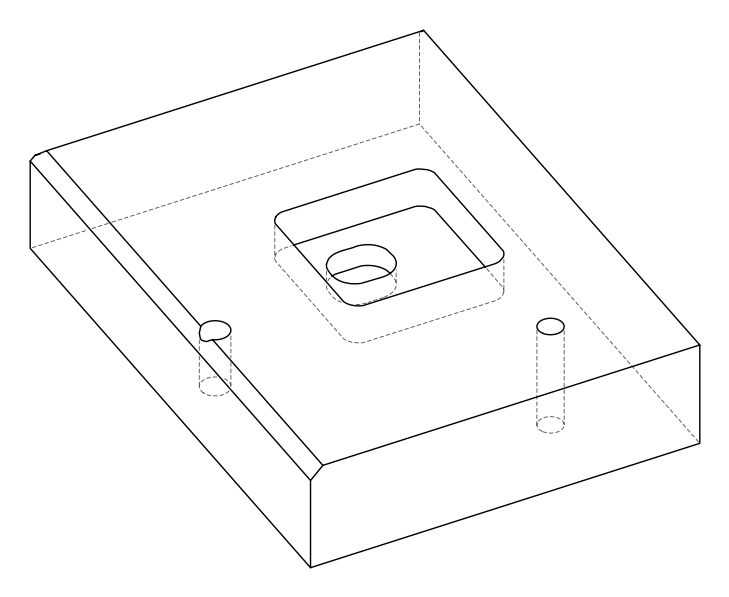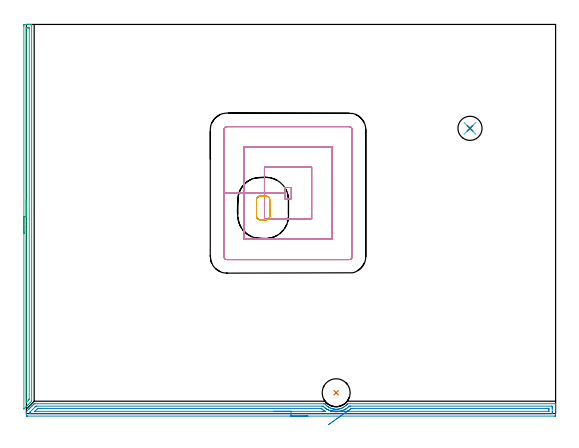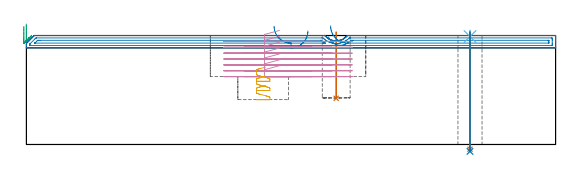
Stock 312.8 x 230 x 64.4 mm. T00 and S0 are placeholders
(PLAN: 8 operations, 6 tool changes, 23.7 min)
(1 INDEXABLE_INSERT_DRILL_BLIND_HOLE_FROM_SOLID | STEP1POCKET | NXT0302_004 | 0.16 min | 7881 mm3)
(2 AREA_MILL | FG_CHAMFER_SURFACE | UGT0205_001 | 7.73 min | 8298 mm3)
(3 AREA_MILL_1 | FG_CHAMFER_SURFACE_1 | UGT0205_001 | 3.78 min | 2373 mm3)
(4 MILL_RECTANGULAR_POCKET | POCKET_RECTANGULAR_STRAIGHT | UGT0201_008 | Follow Part, ap 4, ae 75% | 10.77 min | 209248 mm3)
(5 MILL_RECTANGULAR_POCKET_1 | POCKET_RECTANGULAR_STRAIGHT_1 | UGT0201_105 | Follow Part, ap 5.5, ae 75% | 0.64 min | 12580 mm3)
(6 SPOT_DRILL | STEP1HOLE | NXT0321_9005460120000 | 0.03 min | 18 mm3)
(7 DRILL_THROUGH_HOLE_INTO_CENTER | STEP1HOLE | NXT0301_042 | 0.28 min | 2525 mm3)
(8 DRILL_TO_ENLARGE_THROUGH_HOLE | STEP1HOLE | NXT0301_105 | 0.28 min | 7725 mm3)
(TOOL NXT0302_004 | Index. Insert Drill 16.5mm [880-D1650L20-05] | D16.5 PA176 FL83 Z2)
(TOOL UGT0205_001 | Chamfer Mill 20 x 3 x 45 deg. | D20 FL50 Z2)
(TOOL UGT0201_008 | End Mill 16 mm | D16 FL32 Z4)
(TOOL UGT0201_105 | End Mill 22 mm | D22 FL25 Z2)
(TOOL NXT0321_9005460120000 | NC Spot Drill, 142deg, 12mm, Carbide, Uncoated | D12 PA142 FL30 Z2)
(TOOL NXT0301_042 | Carbide Drill 7.1mm [860.1-0710-057A1-MM 2214] | D7.1 PA140 FL85 Z2)
(TOOL NXT0301_105 | Carbide Drill 14.25mm [860.1-1425-071A1-MM 2214] | D14.25 PA140 FL83 Z2)
(OP 1 INDEXABLE_INSERT_DRILL_BLIND_HOLE_FROM_SOLID)
G17 G21 G94 G90
T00 M6
G54
G17 G0 G90 X183.1 Y12.3 S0 M3
G43 Z74.4 H1
G94 G81 G98 Z27.3 F250. R66.4
G80
M5
M2
(OP 2 AREA_MILL)
G17 G21 G94 G90
T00 M6
G54
G17 G0 G90 X166.4 Y-1.5 S1061 M3
G43 Z74.4 H0
Z67.1
G94 G1 X166.362 Z66.228 F250.
X166.248 Z65.364
X166.059 Z64.512
X165.797 Z63.68
X165.463 Z62.874
X165.06 Z62.1
X164.592 Z61.364
X164.06 Z60.672
X163.471 Z60.029
X162.828 Z59.44
X162.136 Z58.908
X161.4 Z58.44
X160.626 Z58.037
X159.82 Z57.703
X158.988 Z57.441
X158.136 Z57.252
X157.272 Z57.138
X156.4 Z57.1
X0.61
X0.435 Y-1.498 Z57.102
X0.002 Y-1.491 Z57.105
X0. Y-1.283 Z57.314
Y-0.07 Z58.525
X0.001 Y0.938 Z59.537
X0.01 Y1.205 Z59.803
X0.064 Y1.262 Z59.86
X0.164 Y1.364 Z59.962
X1.179 Y2.379 Z60.979
X1.393 Y2.594 Z61.192
X1.503 Y2.705 Z61.301
X1.837 Y3.037 Z61.637
X2.058 Y3.258 Z61.858
X2.281 Y3.482 Z62.08
X2.396 Y3.597 Z62.194
X2.744 Y3.944 Z62.544
X2.936 Y4.137 Z62.736
X3.169 Y4.37 Z62.968
X3.288 Y4.49 Z63.086
X3.652 Y4.852 Z63.452
X3.815 Y5.015 Z63.615
X4.519 Y5.719 Z64.316
X4.605 Y5.798 Z64.386
X5.074 Y5.8 Z64.4
X175.595
X176.476 Y5.793 Z64.393
X176.488 Y5.782 Z64.382
X176.554 Y5.702 Z64.299
X176.646 Y5.587 Z64.185
X176.824 Y5.378 Z63.978
X176.934 Y5.258 Z63.858
X177.195 Y4.973 Z63.573
X177.368 Y4.803 Z63.402
X177.785 Y4.438 Z63.037
X178.217 Y4.091 Z62.691
X178.26 Y4.06 Z62.66
X178.702 Y3.773 Z62.372
X178.925 Y3.642 Z62.241
X179.152 Y3.509 Z62.107
X179.761 Y3.206 Z61.803
X179.805 Y3.186 Z61.785
X179.897 Y3.146 Z61.745
X180.059 Y3.084 Z61.679
X180.301 Y2.998 Z61.595
X180.489 Y2.932 Z61.529
X180.937 Y2.796 Z61.394
X181.382 Y2.688 Z61.287
X181.716 Y2.626 Z61.225
X181.829 Y2.606 Z61.203
X181.844 Y2.604 Z61.201
X182.224 Y2.555 Z61.153
X182.275 Y2.549 Z61.146
X182.291 Y2.548 Z61.144
X182.737 Y2.517 Z61.107
X183.004 Y2.506 Z61.1
X183.056 Y2.504 Z61.099
X183.087 Y2.505 Z61.1
X183.391 Y2.511 Z61.107
X183.614 Y2.523 Z61.117
X183.63 Y2.525 Z61.119
X184.06 Y2.565 Z61.163
X184.506 Y2.629 Z61.227
X184.523 Y2.633 Z61.23
X184.953 Y2.719 Z61.317
X185.398 Y2.834 Z61.431
X185.697 Y2.929 Z61.527
X185.846 Y2.978 Z61.573
X185.862 Y2.984 Z61.579
X186.308 Y3.149 Z61.747
X186.449 Y3.21 Z61.808
X186.819 Y3.388 Z61.987
X187.183 Y3.581 Z62.18
X187.587 Y3.828 Z62.427
X187.983 Y4.092 Z62.69
X188.075 Y4.159 Z62.758
X188.528 Y4.536 Z63.135
X188.967 Y4.93 Z63.53
X189.009 Y4.973 Z63.573
X189.265 Y5.258 Z63.857
X189.407 Y5.415 Z64.014
X189.599 Y5.642 Z64.242
X189.647 Y5.702 Z64.301
X189.694 Y5.759 Z64.354
X189.731 Y5.798 Z64.385
X189.879 Y5.8 Z64.4
X312.636
X312.79 Y5.797 Z64.388
X312.793 Y5.766 Z64.357
X312.8 Y5.402 Z64.002
Y5.021 Z63.62
Y4.37 Z62.965
Y3.156 Z61.753
Y2.594 Z61.188
Y-0.677 Z57.92
X312.798 Y-0.958 Z57.639
X312.792 Y-1.491 Z57.106
X312.729 Y-1.494 Z57.103
X312.19 Y-1.5 Z57.1
X156.4
Y-0.086 Z58.514
X2.396 Y-0.085 Z58.515
X2.01 Y-0.07 Z58.53
X2.003 Y0.321 Z58.921
X2.005 Y0.571 Z59.171
X2.01 Y0.694 Z59.294
X2.015 Y0.753 Z59.353
X2.075 Y0.818 Z59.418
X2.232 Y0.981 Z59.581
X2.396 Y1.146 Z59.746
X5.074 Y3.824 Z62.424
X5.35 Y4.095 Z62.695
X5.632 Y4.37 Z62.97
X5.952 Y4.385 Z62.985
X5.967
X174.702
X175.353 Y4.37 Z62.97
X175.595 Y4.134 Z62.734
X175.935 Y3.817 Z62.417
X176.324 Y3.482 Z62.082
X176.488 Y3.349 Z61.949
X177.036 Y2.936 Z61.536
X177.38 Y2.713 Z61.313
X177.426 Y2.685 Z61.285
X177.583 Y2.594 Z61.194
X178.026 Y2.348 Z60.948
X178.273 Y2.222 Z60.822
X178.533 Y2.095 Z60.695
X178.979 Y1.892 Z60.492
X179.166 Y1.821 Z60.421
X179.491 Y1.706 Z60.306
X180.059 Y1.53 Z60.13
X180.306 Y1.46 Z60.06
X180.951 Y1.313 Z59.913
X181.435 Y1.225 Z59.825
X181.844 Y1.172 Z59.772
X182.012 Y1.152 Z59.752
X182.591 Y1.108 Z59.708
X182.737 Y1.102 Z59.702
X183.048 Y1.094 Z59.694
X183.347 Y1.1 Z59.7
X183.63 Y1.11 Z59.71
X184.184 Y1.155 Z59.755
X184.523 Y1.194 Z59.794
X184.971 Y1.26 Z59.86
X185.415 Y1.348 Z59.948
X185.708 Y1.415 Z60.015
X186.308 Y1.577 Z60.177
X186.408 Y1.607 Z60.207
X186.717 Y1.706 Z60.306
X187.125 Y1.857 Z60.457
X187.201 Y1.887 Z60.487
X187.692 Y2.105 Z60.705
X188.094 Y2.305 Z60.905
X188.283 Y2.405 Z61.005
X188.618 Y2.594 Z61.194
X188.846 Y2.733 Z61.333
X188.986 Y2.822 Z61.422
X189.381 Y3.09 Z61.69
X189.879 Y3.476 Z62.076
X189.886 Y3.482 Z62.082
X190.352 Y3.899 Z62.499
X190.772 Y4.3 Z62.9
X190.808 Y4.334 Z62.934
X190.848 Y4.37 Z62.97
X191.649 Y4.385 Z62.985
X191.665 Y4.386 Z62.986
X310.404 Y4.385 Z62.985
X310.79 Y4.37 Z62.97
X310.797 Y3.979 Z62.579
X310.799 Y3.482 Z62.082
X310.8 Y3.089 Z61.689
Y1.313 Z59.913
X310.799 Y0.818 Z59.418
X310.798 Y0.427 Z59.027
X310.79 Y-0.07 Z58.53
X310.42 Y-0.085 Z58.515
X310.404
X156.4 Y-0.086 Z58.514
Y1.328 Z59.928
X5.113 Y1.329 Z59.929
X5.074 Y1.33 Z59.93
X5.059 Y1.332 Z59.932
X5.049 Y1.334 Z59.934
X5.052 Y1.344 Z59.944
X5.06 Y1.357 Z59.957
X5.074 Y1.374 Z59.974
X6.295 Y2.594 Z61.194
X6.58 Y2.872 Z61.472
X6.675 Y2.964 Z61.564
X6.859 Y2.966 Z61.566
X7.374 Y2.97 Z61.57
X7.752 Y2.971 Z61.571
X8.265 Y2.972 Z61.572
X174.066 Y2.971 Z61.571
X174.194 Y2.97 Z61.57
X174.258 Y2.967 Z61.567
X174.287 Y2.965 Z61.565
X174.363 Y2.931 Z61.531
X174.702 Y2.641 Z61.241
X174.76 Y2.594 Z61.194
X175.595 Y1.964 Z60.564
X175.986 Y1.706 Z60.306
X176.488 Y1.396 Z59.996
X176.572 Y1.343 Z59.943
X176.543 Y1.335 Z59.935
X176.488 Y1.334 Z59.934
X175.973 Y1.33 Z59.93
X175.595 Y1.329 Z59.929
X175.082 Y1.328 Z59.928
X156.4
X155.528 Z59.966
X154.664 Z60.08
X153.812 Z60.269
X152.98 Z60.532
X152.174 Z60.865
X151.4 Z61.268
X150.664 Z61.737
X149.972 Z62.268
X149.329 Z62.857
X148.74 Z63.501
X148.208 Z64.193
X147.74 Z64.928
X147.337 Z65.702
X147.003 Z66.508
X146.741 Z67.34
X146.552 Z68.192
X146.438 Z69.057
X146.4 Z69.928
G0 X178.521 Y-6.588 Z63.571
G1 X178.904 Y-6.316 Z62.836
X179.338 Y-6.007 Z62.145
X179.819 Y-5.665 Z61.503
X180.344 Y-5.291 Z60.914
X180.909 Y-4.889 Z60.385
X181.509 Y-4.462 Z59.917
X182.14 Y-4.013 Z59.516
X182.797 Y-3.546 Z59.183
X183.475 Y-3.063 Z58.922
X184.17 Y-2.569 Z58.735
X184.874 Y-2.068 Z58.623
X185.585 Y-1.562 Z58.586
X186.295 Y-1.057 Z58.626
X186.999 Y-0.556 Z58.741
X187.693 Y-0.062 Z58.932
X188.371 Y0.42 Z59.196
X189.027 Y0.887 Z59.531
X189.657 Y1.335 Z59.935
X189.796 Y1.434 Z60.034
X189.879 Y1.489 Z60.089
X190.013 Y1.573 Z60.173
X190.223 Y1.706 Z60.306
X190.553 Y1.924 Z60.524
X190.772 Y2.073 Z60.673
X191.066 Y2.302 Z60.902
X191.435 Y2.594 Z61.194
X191.813 Y2.909 Z61.509
X191.867 Y2.953 Z61.553
X191.923 Y2.965 Z61.565
X192.181 Y2.968 Z61.568
X192.558 Y2.97 Z61.57
X193.071 Y2.971 Z61.571
X308.24
X308.619 Y2.969 Z61.569
X308.745 Y2.967 Z61.567
X308.782 Y2.965 Z61.565
X308.79 Y2.894 Z61.494
X308.795 Y2.774 Z61.374
X308.799 Y2.594 Z61.194
X308.8 Y2.414 Z61.014
Y1.706 Z60.306
X308.799 Y1.527 Z60.127
X308.791 Y1.347 Z59.947
X308.788 Y1.334 Z59.934
X308.783 Y1.332 Z59.932
X308.761 Y1.33 Z59.93
X308.714 Y1.329 Z59.929
X308.619 Y1.328 Z59.928
X190.259 Y1.329 Z59.929
X190.002 Y1.33 Z59.93
X189.879 Y1.331 Z59.931
X189.657 Y1.335 Z59.935
X188.786 Y1.351 Z59.989
X187.924 Y1.367 Z60.119
X187.076 Y1.382 Z60.323
X186.249 Y1.397 Z60.6
X185.449 Y1.412 Z60.949
X184.683 Y1.426 Z61.366
X183.956 Y1.439 Z61.848
X183.274 Y1.452 Z62.392
X182.641 Y1.463 Z62.993
X182.064 Y1.474 Z63.646
X181.546 Y1.483 Z64.348
X181.091 Y1.492 Z65.092
X180.702 Y1.499 Z65.873
X180.383 Y1.504 Z66.685
X180.136 Y1.509 Z67.522
X179.963 Y1.512 Z68.377
X179.865 Y1.514 Z69.244
X179.843 Z70.116
G0 Z74.4
M5
M2
(OP 3 AREA_MILL_1)
G17 G21 G94 G90
T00 M6
G54
G17 G0 G90 X-1.5 Y106.35 S1061 M3
G43 Z74.4 H0
Z69.8
G94 G1 Y106.388 Z68.928 F250.
Y106.502 Z68.063
Y106.691 Z67.212
Y106.953 Z66.38
Y107.287 Z65.574
Y107.69 Z64.8
Y108.158 Z64.064
Y108.69 Z63.372
Y109.279 Z62.729
Y109.922 Z62.14
Y110.614 Z61.608
Y111.35 Z61.14
Y112.124 Z60.737
Y112.93 Z60.403
Y113.762 Z60.141
Y114.614 Z59.952
Y115.478 Z59.838
Y116.35 Z59.8
Y229.017
X-1.499 Y229.38 Z59.801
X-1.494 Y229.904 Z59.803
X-1.491 Y229.992 Z59.805
X-0.974 Y230. Z60.322
X-0.702 Z60.593
X-0.087 Z61.208
X0.455 Z61.752
X0.8 Z62.096
X1.342 Z62.639
X1.687 Z62.982
X2.376 Z63.675
X2.691 Z63.991
X3.069 Y229.993 Z64.36
X3.097 Y229.99 Z64.388
X3.1 Y229.826 Z64.4
Y7.788
X3.102 Y7.305 Z64.38
X3.031 Y7.23 Z64.328
X2.154 Y6.354 Z63.454
X1.803 Y6.001 Z63.099
X1.24 Y5.44 Z62.54
X0.909 Y5.107 Z62.205
X0.326 Y4.526 Z61.625
X-0.382 Y3.817 Z60.917
X-1.326 Y2.874 Z59.972
X-1.417 Y2.785 Z59.881
X-1.491 Y2.715 Z59.806
X-1.498 Y2.833 Z59.802
X-1.499 Y2.874 Z59.801
X-1.5 Y116.35 Z59.8
X-0.086 Z61.214
X-0.085 Y227.816 Z61.215
X-0.084 Y227.927 Z61.216
X-0.081 Y227.981 Z61.219
X-0.08 Y227.988 Z61.22
X-0.062 Y227.992 Z61.238
X-0.009 Y227.995 Z61.291
X0.396 Y228. Z61.696
X0.8 Z62.1
X1.283 Z62.583
X1.544 Y227.997 Z62.844
X1.653 Y227.993 Z62.953
X1.672 Y227.991 Z62.972
X1.679 Y227.979 Z62.979
X1.682 Y227.927 Z62.982
X1.684 Y227.816 Z62.984
X1.686 Y227.594 Z62.986
Y8.683
X1.681 Y8.459 Z62.981
X1.679 Y8.352 Z62.979
X1.615 Y8.277 Z62.915
X1.411 Y8.066 Z62.711
X1.138 Y7.788 Z62.438
X0.078 Y6.728 Z61.378
X-0.024 Y6.629 Z61.276
X-0.054 Y6.601 Z61.246
X-0.078 Y6.582 Z61.222
X-0.081 Y6.673 Z61.219
X-0.086 Y6.893 Z61.214
Y116.35
Y117.222 Z61.252
Y118.086 Z61.366
Y118.938 Z61.555
Y119.77 Z61.817
Y120.576 Z62.151
Y121.35 Z62.554
Y122.086 Z63.023
Y122.778 Z63.554
Y123.421 Z64.143
Y124.01 Z64.786
Y124.542 Z65.478
Y125.01 Z66.214
Y125.413 Z66.988
Y125.747 Z67.794
Y126.009 Z68.626
Y126.198 Z69.478
Y126.312 Z70.343
Y126.35 Z71.214
G0 Z74.4
M5
M2
(OP 4 MILL_RECTANGULAR_POCKET)
G17 G21 G94 G90
T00 M6
G54
G17 G0 G90 X149.552 Y145.6 S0 M3
G43 Z74.4 H0
Z67.4
G94 G1 X140.7 Z65.028 F250.
Y130.3 Z60.929
X152.7
Y127. F500.
X156.6
Y133.6
X152.7
Y130.3
X140.7
Y115.
X168.6
Y145.6
X140.7
Y130.3
X128.7
Y103.
X180.6
Y157.6
X128.7
Y130.3
X116.7
Y92.9
G3 X118.6 Y91. R1.9
G1 X190.7
G3 X192.6 Y92.9 R1.9
G1 Y167.7
G3 X190.7 Y169.6 R1.9
G1 X118.6
G3 X116.7 Y167.7 R1.9
G1 Y130.3
Y129.3
G0 X149.552 Y145.6 Z63.929
G1 X140.7 Z61.557 F250.
Y130.3 Z57.457
X152.7
Y127. F500.
X156.6
Y133.6
X152.7
Y130.3
X140.7
Y115.
X168.6
Y145.6
X140.7
Y130.3
X128.7
Y103.
X180.6
Y157.6
X128.7
Y130.3
X116.7
Y92.9
G3 X118.6 Y91. R1.9
G1 X190.7
G3 X192.6 Y92.9 R1.9
G1 Y167.7
G3 X190.7 Y169.6 R1.9
G1 X118.6
G3 X116.7 Y167.7 R1.9
G1 Y130.3
Y129.3
G0 X149.552 Y145.6 Z60.457
G1 X140.7 Z58.085 F250.
Y130.3 Z53.986
X152.7
Y127. F500.
X156.6
Y133.6
X152.7
Y130.3
X140.7
Y115.
X168.6
Y145.6
X140.7
Y130.3
X128.7
Y103.
X180.6
Y157.6
X128.7
Y130.3
X116.7
Y92.9
G3 X118.6 Y91. R1.9
G1 X190.7
G3 X192.6 Y92.9 R1.9
G1 Y167.7
G3 X190.7 Y169.6 R1.9
G1 X118.6
G3 X116.7 Y167.7 R1.9
G1 Y130.3
Y129.3
G0 X149.552 Y145.6 Z56.986
G1 X140.7 Z54.614 F250.
Y130.3 Z50.514
X152.7
Y127. F500.
X156.6
Y133.6
X152.7
Y130.3
X140.7
Y115.
X168.6
Y145.6
X140.7
Y130.3
X128.7
Y103.
X180.6
Y157.6
X128.7
Y130.3
X116.7
Y92.9
G3 X118.6 Y91. R1.9
G1 X190.7
G3 X192.6 Y92.9 R1.9
G1 Y167.7
G3 X190.7 Y169.6 R1.9
G1 X118.6
G3 X116.7 Y167.7 R1.9
G1 Y130.3
Y129.3
G0 X149.552 Y145.6 Z53.514
G1 X140.7 Z51.142 F250.
Y130.3 Z47.043
X152.7
Y127. F500.
X156.6
Y133.6
X152.7
Y130.3
X140.7
Y115.
X168.6
Y145.6
X140.7
Y130.3
X128.7
Y103.
X180.6
Y157.6
X128.7
Y130.3
X116.7
Y92.9
G3 X118.6 Y91. R1.9
G1 X190.7
G3 X192.6 Y92.9 R1.9
G1 Y167.7
G3 X190.7 Y169.6 R1.9
G1 X118.6
G3 X116.7 Y167.7 R1.9
G1 Y130.3
Y129.3
G0 X149.552 Y145.6 Z50.043
G1 X140.7 Z47.671 F250.
Y130.3 Z43.571
X152.7
Y127. F500.
X156.6
Y133.6
X152.7
Y130.3
X140.7
Y115.
X168.6
Y145.6
X140.7
Y130.3
X128.7
Y103.
X180.6
Y157.6
X128.7
Y130.3
X116.7
Y92.9
G3 X118.6 Y91. R1.9
G1 X190.7
G3 X192.6 Y92.9 R1.9
G1 Y167.7
G3 X190.7 Y169.6 R1.9
G1 X118.6
G3 X116.7 Y167.7 R1.9
G1 Y130.3
Y129.3
G0 X149.552 Y145.6 Z46.571
G1 X140.7 Z44.2 F250.
Y130.3 Z40.1
X152.7
Y127. F500.
X156.6
Y133.6
X152.7
Y130.3
X140.7
Y115.
X168.6
Y145.6
X140.7
Y130.3
X128.7
Y103.
X180.6
Y157.6
X128.7
Y130.3
X116.7
Y92.9
G3 X118.6 Y91. R1.9
G1 X190.7
G3 X192.6 Y92.9 R1.9
G1 Y167.7
G3 X190.7 Y169.6 R1.9
G1 X118.6
G3 X116.7 Y167.7 R1.9
G1 Y130.3
Y129.3
G0 Z74.4
M5
M2
(OP 5 MILL_RECTANGULAR_POCKET_1)
G17 G21 G94 G90
T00 M6
G54
G17 G0 G90 X141.434 Y128.6 S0 M3
G43 Z74.4 H0
Z45.743
G94 G1 X138.4 Z44.93 F250.
X138.245 Z44.888
X137.817 Y128.533 Z44.772
X137.408 Y128.391 Z44.656
X137.032 Y128.178 Z44.54
X136.699 Y127.901 Z44.424
X136.422 Y127.568 Z44.308
X136.209 Y127.192 Z44.192
X136.067 Y126.783 Z44.076
X136. Y126.355 Z43.96
Y116.745 Z41.385
X136.067 Y116.317 Z41.27
X136.209 Y115.908 Z41.154
X136.422 Y115.532 Z41.038
X136.699 Y115.199 Z40.922
X137.032 Y114.922 Z40.806
X137.408 Y114.709 Z40.69
X137.817 Y114.567 Z40.574
X138.245 Y114.5 Z40.458
X141.655 Z39.544
X142.083 Y114.567 Z39.428
X142.492 Y114.709 Z39.312
X142.868 Y114.922 Z39.196
X143.201 Y115.199 Z39.08
X143.478 Y115.532 Z38.964
X143.691 Y115.908 Z38.848
X143.833 Y116.317 Z38.732
X143.9 Y116.745 Z38.616
Y116.9 Z38.575
Y121.55 Z37.329
Y126.2 F500.
G3 X141.5 Y128.6 R2.4
G1 X138.4
G3 X136. Y126.2 R2.4
G1 Y116.9
G3 X138.4 Y114.5 R2.4
G1 X141.5
G3 X143.9 Y116.9 R2.4
G1 Y121.55
Y122.55
G0 X141.434 Y128.6 Z40.329
G1 X138.4 Z39.516 F250.
X138.245 Z39.474
X137.817 Y128.533 Z39.358
X137.408 Y128.391 Z39.242
X137.032 Y128.178 Z39.126
X136.699 Y127.901 Z39.01
X136.422 Y127.568 Z38.894
X136.209 Y127.192 Z38.778
X136.067 Y126.783 Z38.662
X136. Y126.355 Z38.546
Y116.745 Z35.971
X136.067 Y116.317 Z35.855
X136.209 Y115.908 Z35.739
X136.422 Y115.532 Z35.623
X136.699 Y115.199 Z35.507
X137.032 Y114.922 Z35.391
X137.408 Y114.709 Z35.275
X137.817 Y114.567 Z35.159
X138.245 Y114.5 Z35.043
X141.655 Z34.13
X142.083 Y114.567 Z34.014
X142.492 Y114.709 Z33.898
X142.868 Y114.922 Z33.782
X143.201 Y115.199 Z33.666
X143.478 Y115.532 Z33.55
X143.691 Y115.908 Z33.434
X143.833 Y116.317 Z33.318
X143.9 Y116.745 Z33.202
Y116.9 Z33.16
Y121.55 Z31.914
Y126.2 F500.
G3 X141.5 Y128.6 R2.4
G1 X138.4
G3 X136. Y126.2 R2.4
G1 Y116.9
G3 X138.4 Y114.5 R2.4
G1 X141.5
G3 X143.9 Y116.9 R2.4
G1 Y121.55
Y122.55
G0 X141.434 Y128.6 Z34.914
G1 X138.4 Z34.101 F250.
X138.245 Z34.06
X137.817 Y128.533 Z33.944
X137.408 Y128.391 Z33.828
X137.032 Y128.178 Z33.712
X136.699 Y127.901 Z33.596
X136.422 Y127.568 Z33.48
X136.209 Y127.192 Z33.364
X136.067 Y126.783 Z33.248
X136. Y126.355 Z33.132
Y116.745 Z30.557
X136.067 Y116.317 Z30.441
X136.209 Y115.908 Z30.325
X136.422 Y115.532 Z30.209
X136.699 Y115.199 Z30.093
X137.032 Y114.922 Z29.977
X137.408 Y114.709 Z29.861
X137.817 Y114.567 Z29.745
X138.245 Y114.5 Z29.629
X141.655 Z28.715
X142.083 Y114.567 Z28.599
X142.492 Y114.709 Z28.483
X142.868 Y114.922 Z28.367
X143.201 Y115.199 Z28.251
X143.478 Y115.532 Z28.135
X143.691 Y115.908 Z28.019
X143.833 Y116.317 Z27.903
X143.9 Y116.745 Z27.787
Y116.9 Z27.746
Y121.55 Z26.5
Y126.2 F500.
G3 X141.5 Y128.6 R2.4
G1 X138.4
G3 X136. Y126.2 R2.4
G1 Y116.9
G3 X138.4 Y114.5 R2.4
G1 X141.5
G3 X143.9 Y116.9 R2.4
G1 Y121.55
Y122.55
G0 Z74.4
M5
M2
(OP 6 SPOT_DRILL)
G17 G21 G94 G90
T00 M6
G54
G17 G0 G90 X262.2 Y168.6 S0 M3
G43 Z74.4 H0
G94 G81 G98 Z63.78 F250. R67.4
G80
M5
M2
(OP 7 DRILL_THROUGH_HOLE_INTO_CENTER)
G17 G21 G94 G90
T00 M6
G54
G17 G0 G90 X262.2 Y168.6 S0 M3
G43 Z74.4 H1
G94 G73 G98 Z-2.792 F250. Q6.719 R66.4
G80
M5
M2
(OP 8 DRILL_TO_ENLARGE_THROUGH_HOLE)
G17 G21 G94 G90
T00 M6
G54
G17 G0 G90 X262.2 Y168.6 S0 M3
G43 Z74.4 H1
G94 G73 G98 Z-4.093 F250. Q13.699 R66.4
G80
M5
M2
